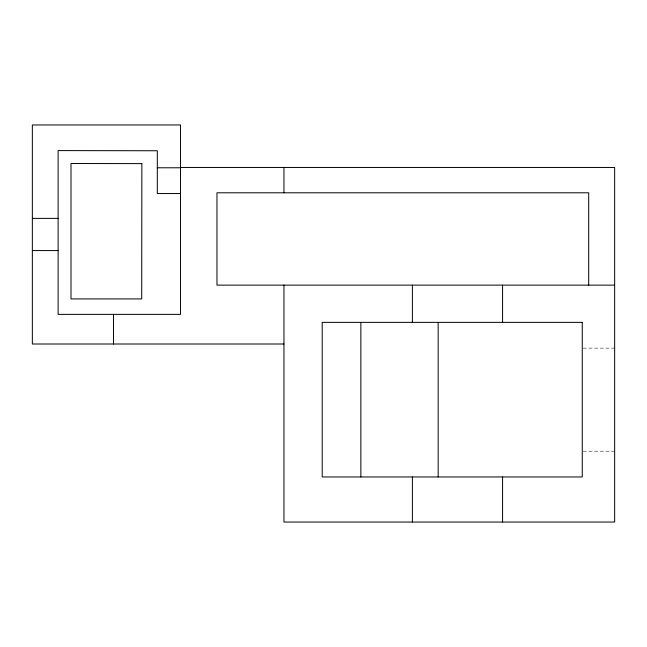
<?xml version="1.0" encoding="UTF-8"?>
<svg xmlns="http://www.w3.org/2000/svg" width="647" height="647" viewBox="0 0 647 647"><rect width="100%" height="100%" fill="white"/><g stroke="black" fill="none" stroke-linecap="round" stroke-linejoin="round"><path stroke-width="0.49" stroke-dasharray="3.23 2.43" d="M583.238 348.135L614.65 348.135M583.238 451.194L614.65 451.194"/><path stroke-width="0.97" d="M180.505 167.46L614.65 167.46L614.65 522.048L283.96 522.048L283.96 285.125M157.31 167.775L180.505 167.775M180.505 193.542L157.31 193.542L157.31 150.759L58.117 150.589L58.117 314.369L180.505 314.369L180.505 124.952L32.35 124.952L32.35 344.002L283.96 344.002M32.35 218.371L58.117 218.371M32.35 250.575L58.117 250.575M614.65 285.125L216.963 285.125L216.963 192.798L588.697 192.798L588.697 285.125M502.573 285.125L502.573 322.368M502.573 476.96L502.573 522.048M438.156 322.368L438.156 476.96M412.39 285.125L412.39 322.368M412.39 476.96L412.39 522.048M360.856 322.368L360.856 476.96M283.96 167.46L283.96 192.798M113.508 314.369L113.508 344.002M141.855 163.618L141.709 298.914L71 298.914L71 163.497L141.855 163.618M582.26 322.368L322.214 322.368L322.214 476.96L582.26 476.96L582.26 322.368"/></g></svg>
